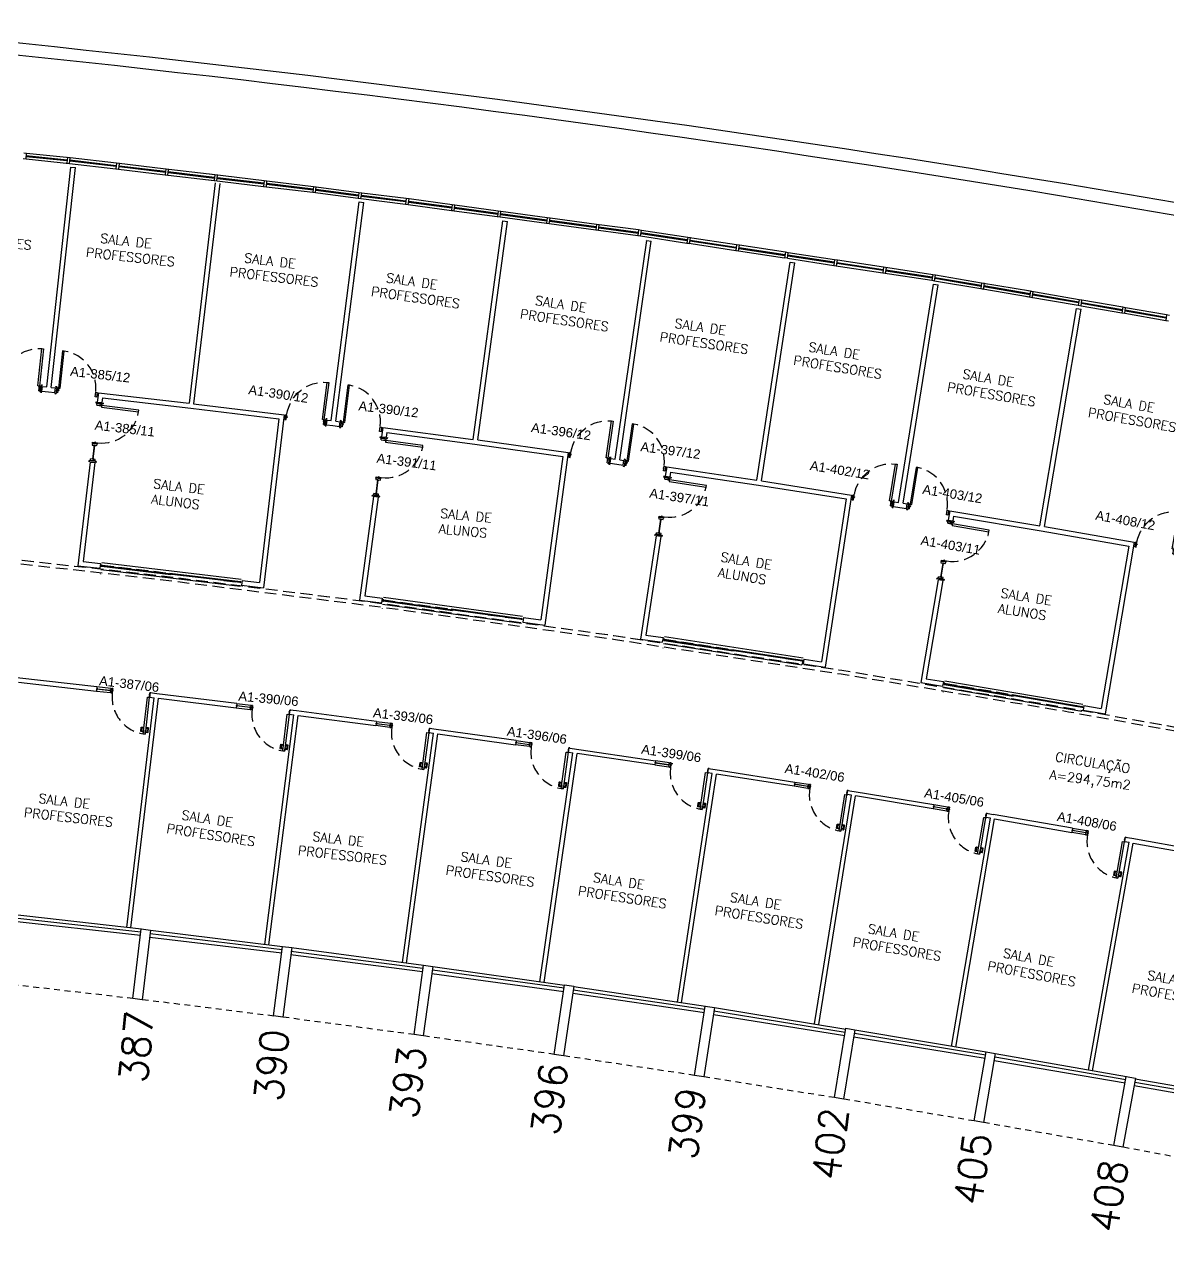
# Model space of a CAD drawing. Header units: millimetres. Extents: x 2958 to 3256, y 1036 to 1150.
# Drawn here: x 3152.33 to 3176.78, y 1059.08 to 1085.26 of the extents above; entities that cross this region are included whole.
import ezdxf

# ---------------------------------------------------------------- set-up
doc = ezdxf.new("R2010")
doc.units = ezdxf.units.MM
doc.linetypes.add('HIDDEN', pattern=[0.375, 0.25, -0.125])
doc.linetypes.add('HIDDEN2', pattern=[0.1875, 0.125, -0.0625])
for name, color, linetype in [('AR-ALV', 2, 'Continuous'), ('AR-ALV-BXA', 2, 'Continuous'), ('AR-ALV-VT1', 2, 'Continuous'), ('AR-DIV', 2, 'Continuous'), ('AR-DIV-VT1', 1, 'Continuous'), ('AR-ESQ', 2, 'Continuous'), ('AR-MOB', 71, 'Continuous'), ('AR-POR', 1, 'Continuous'), ('AR-PRJ', 1, 'HIDDEN'), ('AR-PRJ-EDF', 1, 'HIDDEN'), ('AREA', 2, 'Continuous'), ('BL-ESQ-02', 62, 'Continuous'), ('BL-ESQ-PRJ', 1, 'HIDDEN'), ('BL-POR-01', 2, 'Continuous'), ('BL-POR-02', 1, 'Continuous'), ('BL-POR-PRJ', 1, 'HIDDEN'), ('DT-ESQ-01', 71, 'Continuous'), ('DT-ESQ-VT1', 1, 'Continuous'), ('ESQ', 1, 'Continuous'), ('ESTR', 3, 'Continuous'), ('NOPILAR1', 2, 'Continuous'), ('PROJ', 1, 'HIDDEN2'), ('TEXTO', 2, 'Continuous'), ('USO1', 2, 'Continuous')]:
    doc.layers.add(name, color=color, linetype=linetype)
doc.styles.add('1', font='romans.shx')
doc.styles.add('NOPILAR', font='simplex.shx', dxfattribs={"height": 0.6})
doc.styles.get("Standard").update_dxf_attribs({"font": 'arial.ttf'})
doc.styles.add('UNB-100-1', font='simplex.shx', dxfattribs={"height": 0.2})
doc.dimstyles.new('1-600', dxfattribs={"dimtxt": 1.1, "dimasz": 2.5, "dimexe": 2, "dimexo": 4, "dimgap": 0.2, "dimtad": 1, "dimdec": 0, "dimzin": 4, "dimdsep": 46, "dimlunit": 6, "dimtxsty": '1', "dimblk1": 'NONE', "dimblk2": 'NONE', "dimsah": 1, "dimcen": 0, "dimclrd": 2, "dimclre": 2, "dimclrt": 2, "dimadec": 0, "dimazin": 0, "dimtfac": 1, "dimtdec": 0, "dimtmove": 2, "dimatfit": 3, "dimldrblk": 'NONE', "dimfxl": 1, "dimtolj": 1, "dimtzin": 0, "dimarcsym": 0})

# ---------------------------------------------------------------- blocks, each defined once
blk = doc.blocks.new('pm01-p')
at = {"layer": 'BL-ESQ-02', "color": 2}
for p, q in [((0.01, 0.025), (0.01, 0.125)), ((0.04, 0.125), (0.01, 0.125)), ((0.04, 0.025), (0.01, 0.025)), ((0.04, 0.025), (0.04, 0.125))]:
    blk.add_line(p, q, dxfattribs=at)
for points in [[(0.041, 0.926), (0.041, 0.126), (0.076, 0.126), (0.076, 0.926)], [(0.04, 0.075), (0.04, 0.09), (0.05, 0.09), (0.05, 0.075)], [(0.842, 0.075), (0.842, 0.09), (0.832, 0.09), (0.832, 0.075)], [(0.872, 0.025), (0.842, 0.025), (0.842, 0.125), (0.872, 0.125)]]:
    blk.add_lwpolyline(points, close=True, dxfattribs=at)
at = {"layer": 'BL-ESQ-02', "color": 1}
for points in [[(0, 0.023), (0, 0), (-0.023, 0), (-0.023, 0), (0, 0), (0, 0.023)], [(0, 0.128), (0, 0.15), (-0.023, 0.15), (-0.023, 0.151), (0, 0.151), (0, 0.128)]]:
    blk.add_lwpolyline(points, close=True, dxfattribs=at)
at = {"layer": 'BL-ESQ-02', "color": 2}
blk.add_lwpolyline([(0.01, 0.115), (0, 0.115), (0, 0.035), (0.01, 0.035)], dxfattribs=at)
at = {"layer": 'BL-ESQ-PRJ', "color": 1}
blk.add_arc((0.041, 0.126), 0.801, 1.0013, 87.4949, dxfattribs=at)
at = {"layer": 'DT-ESQ-VT1'}
for points in [[(0.04, 0.125), (0.04, 0.1), (0.041, 0.1), (0.041, 0.125)], [(0.041, 0.126), (0.066, 0.126), (0.066, 0.125), (0.041, 0.125)]]:
    blk.add_lwpolyline(points, close=True, dxfattribs=at)
blk = doc.blocks.new('ev01-p')
at = {"layer": 'AR-ALV-BXA', "color": 2}
for p, q in [((0, 0.075), (3, 0.075)), ((0, -0.075), (3, -0.075))]:
    blk.add_line(p, q, dxfattribs=at)
at = {"layer": 'BL-ESQ-02'}
for p, q in [((0, 0.021), (0.015, 0.021)), ((3, -0.006), (3, 0.007))]:
    blk.add_line(p, q, dxfattribs=at)
at = {"layer": 'BL-ESQ-02', "color": 2}
for p, q in [((0, 0.007), (0, 0.021)), ((0, 0.007), (0.015, 0.007)), ((0, -0.006), (0, 0.007)), ((0, 0.007), (0.015, 0.007)), ((0, -0.006), (0, 0.007)), ((0.015, 0.007), (0, 0.007)), ((0.014, 0.02), (0.001, 0.02)), ((0.001, 0.02), (0.001, 0.008)), ((0.001, 0.008), (0.014, 0.008)), ((0.014, 0.006), (0.001, 0.006)), ((0.001, 0.006), (0.001, -0.005)), ((0.014, 0.019), (0.014, 0.02)), ((0.015, 0.019), (0.014, 0.019)), ((0.014, 0.008), (0.014, 0.009)), ((0.014, 0.009), (0.015, 0.009)), ((0.014, 0.005), (0.014, 0.006)), ((0.015, 0.005), (0.014, 0.005)), ((0.015, 0.021), (0.015, 0.019)), ((0.015, 0.009), (0.015, 0.007)), ((0.015, 0.007), (0.015, 0.005)), ((3, 0.021), (2.985, 0.021)), ((2.985, 0.021), (2.985, 0.019)), ((2.985, 0.019), (2.986, 0.019)), ((2.986, 0.009), (2.985, 0.009)), ((2.985, 0.009), (2.985, 0.007)), ((3, 0.007), (2.985, 0.007)), ((2.985, 0.007), (3, 0.007)), ((2.986, 0.019), (2.986, 0.02)), ((2.986, 0.02), (2.999, 0.02)), ((2.986, 0.008), (2.986, 0.009)), ((2.999, 0.008), (2.986, 0.008)), ((2.999, 0.02), (2.999, 0.008)), ((3, 0.007), (3, 0.021)), ((0.015, -0.006), (0, -0.006)), ((0.001, -0.005), (0.014, -0.005)), ((0.014, -0.005), (0.014, -0.004)), ((0.014, -0.004), (0.015, -0.004)), ((0.015, -0.004), (0.015, -0.006))]:
    blk.add_line(p, q, dxfattribs=at)
at = {"layer": 'BL-ESQ-02', "color": 1}
for points in [[(1.5, 0.004), (0.005, 0.004), (0.005, -0.004), (1.5, -0.004)], [(1.47, 0.01), (2.995, 0.01), (2.995, 0.018), (1.47, 0.018)]]:
    blk.add_lwpolyline(points, dxfattribs=at)
at = {"layer": 'BL-ESQ-02', "color": 2}
blk.add_lwpolyline([(0.005, -0.164), (0.005, -0.172)], dxfattribs=at)
at = {"layer": 'BL-ESQ-PRJ', "color": 1}
for p, q in [((0, 0.021), (2.985, 0.021)), ((0.015, 0.019), (2.985, 0.019)), ((0.015, 0.009), (2.985, 0.009)), ((0.015, 0.007), (2.985, 0.007))]:
    blk.add_line(p, q, dxfattribs=at)
at = {"layer": 'DT-ESQ-01', "color": 1}
for p, q in [((1.47, 0.018), (1.47, 0.01)), ((1.5, 0.004), (1.5, -0.004))]:
    blk.add_line(p, q, dxfattribs=at)
blk = doc.blocks.new('em01-p')
at = {"layer": 'BL-ESQ-02', "color": 2}
for p, q in [((0.33, 0.003), (0.03, 0.003)), ((0.33, 0.05), (0.33, -0.05)), ((0.36, 0.05), (0.33, 0.05)), ((0.36, 0.05), (0.36, -0.05)), ((0.33, -0.003), (0.03, -0.003)), ((0.36, -0.05), (0.33, -0.05))]:
    blk.add_line(p, q, dxfattribs=at)
for points in [[(0.03, 0.05), (0, 0.05), (0, -0.05), (0.03, -0.05)], [(0.03, 0.003), (0.03, 0.018), (0.04, 0.018), (0.04, 0.003)], [(0.33, 0.003), (0.33, 0.018), (0.32, 0.018), (0.32, 0.003)], [(0.03, -0.003), (0.03, -0.018), (0.04, -0.018), (0.04, -0.003)], [(0.33, -0.003), (0.33, -0.018), (0.32, -0.018), (0.32, -0.003)]]:
    blk.add_lwpolyline(points, close=True, dxfattribs=at)
blk.add_lwpolyline([(0.36, -0.04), (0.37, -0.04), (0.37, 0.04), (0.36, 0.04)], dxfattribs=at)
at = {"layer": 'BL-ESQ-02', "color": 1}
for points in [[(0.37, 0.052), (0.37, 0.075), (0.392, 0.075), (0.392, 0.075), (0.369, 0.075), (0.369, 0.052)], [(0.37, -0.053), (0.37, -0.075), (0.392, -0.075), (0.392, -0.076), (0.369, -0.076), (0.369, -0.053)]]:
    blk.add_lwpolyline(points, close=True, dxfattribs=at)
blk = doc.blocks.new('conj pm01-p')
at = {"rotation": 180}
for name, p in [('em01-p', (-0.872, 0)), ('pm01-p', (0, 0.075))]:
    blk.add_blockref(name, p, dxfattribs=at)
blk = doc.blocks.new('pm80-dry-p')
at = {"layer": 'BL-POR-01'}
blk.add_lwpolyline([(0.044, 0.84), (0.044, 0.05), (0.004, 0.05), (0.004, 0.84)], close=True, dxfattribs=at)
at = {"layer": 'BL-POR-02'}
for p, q in [((0, 0.047), (-0.018, 0.047)), ((-0.018, 0.047), (-0.018, 0.046)), ((-0.018, 0.046), (0, 0.046)), ((0.001, 0.045), (0.001, 0)), ((0.002, 0), (0.002, 0.045)), ((0.803, 0), (0.803, 0.045)), ((0.804, 0.045), (0.804, 0)), ((0.805, 0.047), (0.823, 0.047)), ((0.823, 0.046), (0.805, 0.046)), ((0.823, 0.047), (0.823, 0.046)), ((-0.018, -0.046), (-0.018, -0.047)), ((0, -0.046), (-0.018, -0.046)), ((-0.018, -0.047), (0, -0.047)), ((0.001, -0.005), (0.001, -0.045)), ((0.002, -0.045), (0.002, -0.005)), ((0.003, -0.001), (0.016, -0.001)), ((0.003, -0.002), (0.016, -0.002)), ((0.003, -0.004), (0.016, -0.004)), ((0.802, -0.001), (0.789, -0.001)), ((0.802, -0.002), (0.789, -0.002)), ((0.802, -0.004), (0.789, -0.004)), ((0.803, -0.045), (0.803, -0.005)), ((0.804, -0.005), (0.804, -0.045)), ((0.805, -0.046), (0.823, -0.046)), ((0.823, -0.047), (0.805, -0.047)), ((0.823, -0.046), (0.823, -0.047))]:
    blk.add_line(p, q, dxfattribs=at)
for points in [[(-0.003, 0.799), (-0.047, 0.799, 0.414214), (-0.056, 0.79), (-0.056, 0.71, 0.414214), (-0.047, 0.701), (-0.018, 0.701), (-0.018, 0.719), (-0.038, 0.719), (-0.038, 0.781), (-0.003, 0.781)], [(0.051, 0.799), (0.095, 0.799, -0.414214), (0.104, 0.79), (0.104, 0.71, -0.414214), (0.095, 0.701), (0.066, 0.701), (0.066, 0.719), (0.086, 0.719), (0.086, 0.781), (0.051, 0.781)]]:
    blk.add_lwpolyline(points, format="xyb", dxfattribs=at)
for points in [[(0.004, 0.816), (0.004, 0.764), (-0.003, 0.764), (-0.003, 0.816)], [(0.044, 0.816), (0.044, 0.764), (0.051, 0.764), (0.051, 0.816)]]:
    blk.add_lwpolyline(points, close=True, dxfattribs=at)
for centre, radius, start, end in [((0, 0.045), 0.00225, 0, 90), ((0, 0.045), 0.00075, 0, 90), ((0.805, 0.045), 0.00225, 90, 180), ((0.805, 0.045), 0.00075, 90, 180), ((0, -0.045), 0.00225, 270, 0), ((0, -0.045), 0.00075, 270, 0), ((0.003, 0), 0.00225, 180, 270), ((0.003, -0.005), 0.00225, 90, 180), ((0.003, 0), 0.00075, 180, 270), ((0.003, -0.005), 0.00075, 90, 180), ((0.016, -0.002), 0.0015, 270, 90), ((0.789, -0.002), 0.0015, 90, 270), ((0.802, 0), 0.00075, 270, 0), ((0.802, 0), 0.00225, 270, 0), ((0.802, -0.005), 0.00225, 0, 90), ((0.802, -0.005), 0.00075, 0, 90), ((0.805, -0.045), 0.00225, 180, 270), ((0.805, -0.045), 0.00075, 180, 270)]:
    blk.add_arc(centre, radius, start, end, dxfattribs=at)
at = {"layer": 'BL-POR-PRJ'}
blk.add_arc((0.012, 0.05), 0.79, 359.9833, 90.5939, dxfattribs=at)
blk = doc.blocks.new('porta-visor')
at = {"layer": 'AR-DIV'}
for p, q in [((0, -0.045), (0, 0.045)), ((0.843, 0.045), (0.805, 0.045)), ((0.805, -0.045), (0.805, 0.045)), ((0.843, -0.045), (0.805, -0.045))]:
    blk.add_line(p, q, dxfattribs=at)
for points in [[(0.843, 0.045), (0.843, -0.045)], [(1.143, 0.045), (1.143, -0.045)]]:
    blk.add_lwpolyline(points, dxfattribs=at)
at = {"layer": 'DT-ESQ-VT1'}
for points in [[(0.864, -0.004), (0.864, -0.005), (0.843, -0.005), (0.843, 0.003), (0.843, 0.005), (0.864, 0.005), (0.864, 0.004), (0.844, 0.004), (0.844, 0.003), (0.844, -0.003), (0.844, -0.004)], [(1.122, -0.004), (1.122, -0.005), (1.143, -0.005), (1.143, 0.003), (1.143, 0.005), (1.122, 0.005), (1.122, 0.004), (1.142, 0.004), (1.142, 0.003), (1.142, -0.003), (1.142, -0.004)]]:
    blk.add_lwpolyline(points, close=True, dxfattribs=at)
for points in [[(0.844, 0.003), (0.844, -0.003)], [(1.142, 0.003), (1.142, -0.003)]]:
    blk.add_lwpolyline(points, dxfattribs=at)
at = {"layer": 'DT-ESQ-VT1', "color": 2}
blk.add_lwpolyline([(0.846, -0.003), (1.14, -0.003), (1.14, 0.003), (0.846, 0.003)], close=True, dxfattribs=at)
at = {"xscale": -1, "rotation": 180.0000000026153}
blk.add_blockref('pm80-dry-p', (0, 0), dxfattribs=at)
blk = doc.blocks.new('PILAR-SLC')
blk.add_lwpolyline([(0.197, -72.501), (0.197, -74.001), (-0.003, -74.001), (-0.003, -72.501)], close=True)
blk = doc.blocks.new('*D97')
at = {"layer": 'DEFPOINTS', "color": 0, "transparency": 16777216}
for p in [(3139.882, 1067.386), (3139.766, 1065.89), (3217.679, 1052.622), (3190.353, 1051.654), (3217.238, 1051.188)]:
    blk.add_point(p, dxfattribs=at)
at = {"layer": 'USO1', "color": 2, "lineweight": -2, "transparency": 16777216}
for p, q in [((3139.459, 1061.902), (3139.114, 1057.415)), ((3216.063, 1047.364), (3214.741, 1043.063))]:
    blk.add_line(p, q, dxfattribs=at)
blk.add_arc((3112.356, 709.986), 350.458, 72.913, 85.59592, dxfattribs=at)
at = {"layer": 'USO1', "color": 2, "transparency": 16777216, "insert": (3177.837, 1055.035), "char_height": 1.1, "attachment_point": 5, "rotation": 349.2545, "style": '1'}
blk.add_mtext('\\A1;Matemática', dxfattribs=at)
blk = doc.blocks.new('_NONE')
at = {"color": 0, "linetype": 'ByBlock'}
blk.add_circle((0, 0), 0.25, dxfattribs=at)

msp = doc.modelspace()

# ---------------------------------------------------------------- linework, layer by layer
at = {"layer": 'AR-ALV'}
for p, q in [((3152.806, 1077.511), (3153.325, 1082.211)), ((3152.905, 1077.5), (3153.425, 1082.2)), ((3153.325, 1082.211), (3153.425, 1082.2)), ((3156.41, 1081.871), (3155.85, 1077.162)), ((3156.51, 1081.859), (3155.949, 1077.15)), ((3158.891, 1076.788), (3159.487, 1081.465)), ((3158.991, 1076.775), (3159.587, 1081.452)), ((3159.472, 1081.542), (3159.472, 1081.543)), ((3159.487, 1081.465), (3159.587, 1081.452)), ((3161.93, 1076.388), (3162.564, 1081.06)), ((3162.029, 1076.375), (3162.663, 1081.047)), ((3162.564, 1081.06), (3162.663, 1081.047)), ((3164.965, 1075.964), (3165.64, 1080.642)), ((3165.064, 1075.95), (3165.738, 1080.627)), ((3165.614, 1080.646), (3165.615, 1080.646)), ((3165.64, 1080.642), (3165.738, 1080.627)), ((3165.643, 1080.667), (3165.643, 1080.667)), ((3167.996, 1075.514), (3168.708, 1080.175)), ((3168.095, 1075.499), (3168.807, 1080.16)), ((3168.708, 1080.175), (3168.807, 1080.16)), ((3171.023, 1075.039), (3171.776, 1079.707)), ((3171.122, 1075.023), (3171.874, 1079.691)), ((3171.776, 1079.707), (3171.874, 1079.691)), ((3171.911, 1079.761), (3171.911, 1079.761)), ((3174.047, 1074.54), (3174.835, 1079.186)), ((3174.145, 1074.523), (3174.934, 1079.169)), ((3174.835, 1079.186), (3174.934, 1079.169)), ((3152.705, 1077.422), (3152.716, 1077.521)), ((3152.716, 1077.521), (3152.806, 1077.511)), ((3152.905, 1077.5), (3152.994, 1077.49)), ((3152.983, 1077.391), (3152.994, 1077.49)), ((3152.705, 1077.422), (3152.844, 1077.407)), ((3152.844, 1077.407), (3152.983, 1077.391)), ((3153.913, 1077.385), (3153.889, 1077.186)), ((3153.913, 1077.385), (3155.85, 1077.162)), ((3154, 1077.274), (3153.988, 1077.175)), ((3154, 1077.274), (3155.888, 1077.057)), ((3153.889, 1077.186), (3153.988, 1077.175)), ((3155.888, 1077.057), (3157.774, 1076.825)), ((3155.949, 1077.15), (3157.885, 1076.912)), ((3157.774, 1076.825), (3157.357, 1073.325)), ((3157.885, 1076.912), (3157.444, 1073.213)), ((3158.789, 1076.7), (3158.802, 1076.799)), ((3158.789, 1076.7), (3158.929, 1076.683)), ((3158.802, 1076.799), (3158.891, 1076.788)), ((3158.991, 1076.775), (3159.08, 1076.764)), ((3159.067, 1076.664), (3159.08, 1076.764)), ((3158.928, 1076.683), (3159.067, 1076.664)), ((3159.945, 1076.448), (3159.945, 1076.448)), ((3159.996, 1076.643), (3159.969, 1076.445)), ((3159.969, 1076.445), (3160.069, 1076.432)), ((3159.996, 1076.643), (3161.93, 1076.388)), ((3160.082, 1076.531), (3160.069, 1076.432)), ((3160.082, 1076.531), (3161.966, 1076.283)), ((3161.966, 1076.283), (3163.847, 1076.019)), ((3162.029, 1076.375), (3163.96, 1076.105)), ((3163.847, 1076.019), (3163.373, 1072.526)), ((3163.96, 1076.105), (3163.459, 1072.413)), ((3164.861, 1075.877), (3164.875, 1075.976)), ((3164.875, 1075.976), (3164.965, 1075.964)), ((3165.064, 1075.95), (3165.153, 1075.936)), ((3165.138, 1075.837), (3165.153, 1075.936)), ((3153.736, 1075.903), (3153.472, 1073.686)), ((3153.836, 1075.892), (3153.584, 1073.774)), ((3153.736, 1075.903), (3153.836, 1075.892)), ((3164.861, 1075.877), (3165, 1075.858)), ((3165, 1075.858), (3165.138, 1075.837)), ((3166.067, 1075.801), (3166.037, 1075.603)), ((3166.067, 1075.801), (3167.996, 1075.514)), ((3166.151, 1075.687), (3166.136, 1075.588)), ((3166.151, 1075.687), (3168.03, 1075.408)), ((3166.012, 1075.607), (3166.012, 1075.607)), ((3166.033, 1075.578), (3166.033, 1075.578)), ((3166.037, 1075.603), (3166.136, 1075.588)), ((3168.03, 1075.408), (3169.907, 1075.113)), ((3168.095, 1075.499), (3170.021, 1075.197)), ((3159.796, 1075.165), (3159.495, 1072.952)), ((3159.895, 1075.151), (3159.608, 1073.038)), ((3159.895, 1075.151), (3159.796, 1075.165)), ((3170.021, 1075.197), (3169.459, 1071.514)), ((3169.907, 1075.113), (3169.375, 1071.629)), ((3170.918, 1074.955), (3170.934, 1075.053)), ((3170.918, 1074.955), (3171.057, 1074.933)), ((3170.934, 1075.053), (3171.023, 1075.039)), ((3171.057, 1074.933), (3171.195, 1074.91)), ((3171.122, 1075.023), (3171.211, 1075.009)), ((3171.195, 1074.91), (3171.211, 1075.009)), ((3172.065, 1074.665), (3172.065, 1074.665)), ((3172.123, 1074.858), (3172.089, 1074.661)), ((3172.089, 1074.661), (3172.188, 1074.644)), ((3172.123, 1074.858), (3174.047, 1074.54)), ((3172.205, 1074.743), (3172.188, 1074.644)), ((3172.205, 1074.743), (3174.079, 1074.433)), ((3174.079, 1074.433), (3175.951, 1074.107)), ((3174.145, 1074.523), (3176.066, 1074.189)), ((3165.842, 1074.326), (3165.505, 1072.118)), ((3165.941, 1074.311), (3165.619, 1072.202)), ((3165.941, 1074.311), (3165.842, 1074.326)), ((3175.951, 1074.107), (3175.361, 1070.632)), ((3176.066, 1074.189), (3175.443, 1070.516)), ((3153.472, 1073.686), (3153.944, 1073.632)), ((3153.584, 1073.774), (3153.956, 1073.731)), ((3153.956, 1073.731), (3153.944, 1073.632)), ((3156.985, 1073.37), (3156.973, 1073.271)), ((3156.985, 1073.37), (3157.357, 1073.325)), ((3156.988, 1073.395), (3156.988, 1073.395)), ((3171.873, 1073.387), (3171.5, 1071.185)), ((3171.972, 1073.37), (3171.615, 1071.268)), ((3171.972, 1073.37), (3171.873, 1073.387)), ((3156.973, 1073.271), (3157.444, 1073.213)), ((3159.608, 1073.038), (3159.979, 1072.989)), ((3159.495, 1072.952), (3159.966, 1072.89)), ((3159.979, 1072.989), (3159.966, 1072.89)), ((3163.002, 1072.578), (3162.988, 1072.479)), ((3163.002, 1072.578), (3163.373, 1072.526)), ((3162.988, 1072.479), (3163.459, 1072.413)), ((3165.505, 1072.118), (3165.974, 1072.048)), ((3165.619, 1072.202), (3165.99, 1072.147)), ((3165.99, 1072.147), (3165.974, 1072.048)), ((3168.976, 1071.666), (3168.961, 1071.567)), ((3168.99, 1071.588), (3169.005, 1071.687)), ((3168.99, 1071.588), (3169.459, 1071.514)), ((3169.005, 1071.687), (3169.375, 1071.629)), ((3171.615, 1071.268), (3171.985, 1071.206)), ((3171.985, 1071.206), (3171.968, 1071.108)), ((3171.5, 1071.185), (3171.968, 1071.108)), ((3174.992, 1070.696), (3174.975, 1070.598)), ((3174.992, 1070.696), (3175.361, 1070.632)), ((3174.975, 1070.598), (3175.443, 1070.516))]:
    msp.add_line(p, q, dxfattribs=at)
at = {"layer": 'AR-ALV-VT1'}
for points in [[(3222.975, 1070.43, 0.05916), (3137.339, 1086.096), (3128.416, 1086.579), (3122.021, 1086.792)], [(3222.77, 1070.21, 0.058865), (3137.299, 1085.848), (3128.407, 1086.329)]]:
    msp.add_lwpolyline(points, format="xyb", dxfattribs=at)
at = {"layer": 'AR-DIV'}
for p, q in [((3152.202, 1071.197), (3153.871, 1071.005)), ((3154.52, 1065.948), (3155.105, 1070.863)), ((3154.609, 1065.938), (3155.194, 1070.853)), ((3155.006, 1070.875), (3155.105, 1070.863)), ((3155.15, 1070.858), (3155.15, 1070.858)), ((3157.469, 1065.585), (3158.094, 1070.496)), ((3157.558, 1065.574), (3158.184, 1070.484)), ((3160.981, 1070.116), (3160.994, 1070.205)), ((3160.414, 1065.198), (3161.081, 1070.103)), ((3160.503, 1065.186), (3161.17, 1070.091)), ((3163.357, 1064.786), (3164.063, 1069.685)), ((3163.446, 1064.774), (3164.153, 1069.673)), ((3163.964, 1069.699), (3163.977, 1069.789)), ((3163.995, 1069.787), (3165.827, 1069.515)), ((3165.814, 1069.426), (3164.153, 1069.673)), ((3166.124, 1069.471), (3166.161, 1069.465)), ((3166.296, 1064.35), (3167.043, 1069.243)), ((3166.384, 1064.337), (3167.132, 1069.23)), ((3166.944, 1069.258), (3166.958, 1069.347)), ((3167.043, 1069.243), (3166.944, 1069.258)), ((3166.957, 1069.347), (3167.101, 1069.326)), ((3167.101, 1069.326), (3168.805, 1069.058)), ((3168.791, 1068.969), (3167.132, 1069.23)), ((3169.101, 1069.012), (3169.138, 1069.006)), ((3169.92, 1068.792), (3169.934, 1068.882)), ((3169.934, 1068.881), (3170.077, 1068.859)), ((3170.077, 1068.859), (3171.779, 1068.577)), ((3169.231, 1063.89), (3170.018, 1068.777)), ((3169.32, 1063.876), (3170.107, 1068.762)), ((3170.018, 1068.777), (3169.92, 1068.792)), ((3171.764, 1068.488), (3170.107, 1068.762)), ((3172.097, 1068.433), (3172.06, 1068.439)), ((3172.075, 1068.528), (3172.112, 1068.522)), ((3172.891, 1068.302), (3172.906, 1068.391)), ((3172.906, 1068.391), (3173.049, 1068.367)), ((3174.749, 1068.071), (3173.049, 1068.367)), ((3172.162, 1063.406), (3172.99, 1068.285)), ((3172.251, 1063.391), (3173.079, 1068.27)), ((3172.99, 1068.285), (3172.891, 1068.302)), ((3173.079, 1068.27), (3174.734, 1067.983)), ((3175.029, 1067.931), (3175.066, 1067.925)), ((3175.081, 1068.013), (3175.045, 1068.02)), ((3175.859, 1067.787), (3175.875, 1067.875)), ((3176.018, 1067.851), (3175.875, 1067.875)), ((3177.715, 1067.541), (3176.018, 1067.851)), ((3175.089, 1062.897), (3175.957, 1067.77)), ((3175.178, 1062.881), (3176.046, 1067.754)), ((3175.859, 1067.787), (3175.957, 1067.77)), ((3176.046, 1067.754), (3177.698, 1067.452))]:
    msp.add_line(p, q, dxfattribs=at)
for points in [[(3153.881, 1071.095), (3152.167, 1071.291)], [(3154.216, 1071.056), (3154.179, 1071.06)], [(3156.872, 1070.737), (3155.16, 1070.948), (3155.016, 1070.964)], [(3155.194, 1070.853), (3156.861, 1070.647)], [(3157.995, 1070.508), (3158.094, 1070.496)], [(3159.861, 1070.354), (3158.15, 1070.579), (3158.006, 1070.597)], [(3158.184, 1070.484), (3159.849, 1070.265)], [(3160.195, 1070.31), (3160.158, 1070.315)], [(3162.846, 1069.947), (3161.137, 1070.186), (3160.993, 1070.205)], [(3160.981, 1070.116), (3161.081, 1070.103)], [(3161.17, 1070.091), (3162.833, 1069.858)], [(3163.18, 1069.9), (3163.143, 1069.905)], [(3163.964, 1069.699), (3164.063, 1069.685)]]:
    msp.add_lwpolyline(points, dxfattribs=at)
at = {"layer": 'AR-DIV-VT1'}
for p, q in [((3153.871, 1071.005), (3154.169, 1070.971)), ((3154.179, 1071.06), (3153.881, 1071.095)), ((3156.872, 1070.737), (3157.17, 1070.7)), ((3156.861, 1070.647), (3157.159, 1070.611)), ((3160.146, 1070.226), (3159.849, 1070.265)), ((3159.861, 1070.354), (3160.158, 1070.315)), ((3162.846, 1069.947), (3163.143, 1069.905)), ((3163.13, 1069.816), (3162.833, 1069.858)), ((3165.814, 1069.426), (3166.111, 1069.382)), ((3166.124, 1069.471), (3165.827, 1069.515)), ((3169.087, 1068.923), (3168.791, 1068.969)), ((3168.805, 1069.058), (3169.101, 1069.012)), ((3172.06, 1068.439), (3171.764, 1068.488)), ((3171.779, 1068.577), (3172.075, 1068.528)), ((3174.749, 1068.071), (3175.045, 1068.02)), ((3175.029, 1067.931), (3174.734, 1067.983))]:
    msp.add_line(p, q, dxfattribs=at)
at = {"layer": 'AR-ESQ', "color": 2}
for p, q in [((3152.376, 1082.504), (3152.316, 1082.51)), ((3152.364, 1082.384), (3152.376, 1082.504)), ((3152.304, 1082.391), (3152.364, 1082.384)), ((3152.369, 1082.438), (3153.24, 1082.349)), ((3153.242, 1082.361), (3152.37, 1082.45)), ((3153.248, 1082.417), (3153.234, 1082.299)), ((3153.234, 1082.298), (3153.294, 1082.291)), ((3153.308, 1082.41), (3153.248, 1082.417)), ((3153.294, 1082.291), (3153.308, 1082.41)), ((3153.3, 1082.345), (3154.294, 1082.227)), ((3154.295, 1082.239), (3153.302, 1082.357)), ((3154.302, 1082.292), (3154.288, 1082.174)), ((3154.361, 1082.285), (3154.302, 1082.292)), ((3154.347, 1082.166), (3154.361, 1082.285)), ((3154.354, 1082.22), (3155.346, 1082.102)), ((3155.347, 1082.114), (3154.355, 1082.232)), ((3154.288, 1082.173), (3154.347, 1082.166)), ((3155.353, 1082.167), (3155.339, 1082.049)), ((3155.339, 1082.048), (3155.399, 1082.041)), ((3155.413, 1082.16), (3155.353, 1082.167)), ((3155.399, 1082.041), (3155.413, 1082.16)), ((3155.405, 1082.095), (3156.395, 1081.977)), ((3156.396, 1081.989), (3155.407, 1082.107)), ((3156.403, 1082.043), (3156.389, 1081.924)), ((3156.462, 1082.036), (3156.403, 1082.043)), ((3156.448, 1081.916), (3156.462, 1082.036)), ((3156.455, 1081.97), (3157.451, 1081.852)), ((3157.452, 1081.864), (3156.456, 1081.982)), ((3157.458, 1081.917), (3157.444, 1081.799)), ((3157.518, 1081.91), (3157.458, 1081.917)), ((3157.504, 1081.791), (3157.518, 1081.91)), ((3157.51, 1081.845), (3158.504, 1081.727)), ((3158.505, 1081.739), (3157.512, 1081.857)), ((3158.512, 1081.792), (3158.498, 1081.674)), ((3158.557, 1081.666), (3158.571, 1081.785)), ((3158.564, 1081.72), (3159.476, 1081.596)), ((3159.477, 1081.608), (3158.565, 1081.732)), ((3159.485, 1081.662), (3159.469, 1081.543)), ((3159.469, 1081.543), (3159.528, 1081.536)), ((3159.544, 1081.655), (3159.485, 1081.662)), ((3159.528, 1081.536), (3159.544, 1081.655)), ((3159.535, 1081.588), (3160.488, 1081.473)), ((3160.49, 1081.484), (3159.537, 1081.6)), ((3160.497, 1081.538), (3160.481, 1081.42)), ((3160.481, 1081.419), (3160.541, 1081.411)), ((3160.557, 1081.53), (3160.497, 1081.538)), ((3160.541, 1081.411), (3160.557, 1081.53)), ((3160.548, 1081.464), (3161.47, 1081.339)), ((3161.472, 1081.351), (3160.549, 1081.476)), ((3161.479, 1081.405), (3161.463, 1081.287)), ((3161.479, 1081.404), (3161.463, 1081.286)), ((3161.463, 1081.286), (3161.522, 1081.278)), ((3161.463, 1081.285), (3161.522, 1081.277)), ((3161.538, 1081.397), (3161.479, 1081.405)), ((3161.538, 1081.396), (3161.479, 1081.404)), ((3161.522, 1081.278), (3161.538, 1081.397)), ((3161.522, 1081.277), (3161.538, 1081.396)), ((3161.53, 1081.332), (3162.452, 1081.206)), ((3162.453, 1081.218), (3161.531, 1081.344)), ((3162.444, 1081.152), (3162.504, 1081.144)), ((3162.461, 1081.271), (3162.445, 1081.153)), ((3162.52, 1081.263), (3162.461, 1081.271)), ((3162.504, 1081.144), (3162.52, 1081.263)), ((3162.511, 1081.198), (3163.505, 1081.063)), ((3163.507, 1081.075), (3162.513, 1081.21)), ((3163.514, 1081.129), (3163.498, 1081.011)), ((3163.498, 1081.01), (3163.557, 1081.002)), ((3163.573, 1081.121), (3163.514, 1081.129)), ((3163.557, 1081.002), (3163.573, 1081.121)), ((3163.564, 1081.055), (3164.556, 1080.921)), ((3164.558, 1080.933), (3163.566, 1081.067)), ((3164.565, 1080.986), (3164.549, 1080.868)), ((3164.625, 1080.978), (3164.565, 1080.986)), ((3164.609, 1080.859), (3164.625, 1080.978)), ((3164.616, 1080.913), (3165.457, 1080.799)), ((3165.459, 1080.811), (3164.617, 1080.925)), ((3164.549, 1080.868), (3164.609, 1080.859)), ((3165.467, 1080.866), (3165.449, 1080.748)), ((3165.449, 1080.747), (3165.508, 1080.738)), ((3165.526, 1080.857), (3165.467, 1080.866)), ((3165.508, 1080.738), (3165.526, 1080.857)), ((3165.516, 1080.791), (3166.506, 1080.641)), ((3166.508, 1080.653), (3165.519, 1080.803)), ((3166.516, 1080.706), (3166.498, 1080.588)), ((3166.575, 1080.697), (3166.516, 1080.706)), ((3166.557, 1080.578), (3166.575, 1080.697)), ((3166.565, 1080.632), (3167.553, 1080.481)), ((3167.554, 1080.493), (3166.567, 1080.644)), ((3166.498, 1080.587), (3166.557, 1080.578)), ((3167.544, 1080.428), (3167.604, 1080.419)), ((3167.563, 1080.547), (3167.545, 1080.429)), ((3167.622, 1080.538), (3167.563, 1080.547)), ((3167.604, 1080.419), (3167.622, 1080.538)), ((3167.612, 1080.472), (3168.597, 1080.322)), ((3168.599, 1080.334), (3167.614, 1080.484)), ((3168.607, 1080.388), (3168.59, 1080.27)), ((3168.667, 1080.379), (3168.607, 1080.388)), ((3168.649, 1080.26), (3168.667, 1080.379)), ((3168.649, 1080.26), (3168.589, 1080.269)), ((3168.657, 1080.313), (3169.648, 1080.162)), ((3169.65, 1080.174), (3168.659, 1080.325)), ((3169.658, 1080.228), (3169.64, 1080.11)), ((3169.718, 1080.219), (3169.658, 1080.228)), ((3169.699, 1080.1), (3169.718, 1080.219)), ((3169.708, 1080.153), (3170.697, 1080.003)), ((3170.699, 1080.015), (3169.709, 1080.165)), ((3170.707, 1080.068), (3170.689, 1079.95)), ((3170.748, 1079.94), (3170.766, 1080.059)), ((3170.756, 1079.994), (3171.747, 1079.843)), ((3171.749, 1079.855), (3170.758, 1080.006)), ((3171.758, 1079.908), (3171.738, 1079.791)), ((3171.817, 1079.898), (3171.758, 1079.908)), ((3171.797, 1079.78), (3171.817, 1079.898)), ((3172.795, 1079.678), (3171.809, 1079.845)), ((3171.738, 1079.79), (3171.797, 1079.78)), ((3171.806, 1079.833), (3172.793, 1079.666)), ((3172.804, 1079.731), (3172.784, 1079.614)), ((3172.784, 1079.613), (3172.843, 1079.603)), ((3172.863, 1079.721), (3172.804, 1079.731)), ((3172.843, 1079.603), (3172.863, 1079.721)), ((3172.852, 1079.656), (3173.837, 1079.489)), ((3173.839, 1079.501), (3172.854, 1079.668)), ((3173.848, 1079.554), (3173.828, 1079.436)), ((3173.828, 1079.435), (3173.887, 1079.425)), ((3173.907, 1079.544), (3173.848, 1079.554)), ((3173.887, 1079.425), (3173.907, 1079.544)), ((3173.896, 1079.479), (3174.879, 1079.312)), ((3174.881, 1079.324), (3173.898, 1079.49)), ((3174.889, 1079.375), (3174.87, 1079.257)), ((3174.949, 1079.365), (3174.889, 1079.375)), ((3174.929, 1079.246), (3174.949, 1079.365)), ((3174.869, 1079.256), (3174.929, 1079.246)), ((3174.938, 1079.3), (3175.814, 1079.147)), ((3175.816, 1079.159), (3174.94, 1079.311)), ((3175.825, 1079.212), (3175.805, 1079.095)), ((3175.805, 1079.094), (3175.864, 1079.084)), ((3175.884, 1079.202), (3175.825, 1079.212)), ((3175.864, 1079.084), (3175.884, 1079.202)), ((3175.873, 1079.137), (3176.75, 1078.985)), ((3176.752, 1078.997), (3175.875, 1079.149)), ((3176.761, 1079.05), (3176.741, 1078.932)), ((3176.741, 1078.932), (3176.8, 1078.922)), ((3176.82, 1079.04), (3176.761, 1079.05))]:
    msp.add_line(p, q, dxfattribs=at)
at = {"layer": 'AR-ESQ', "color": 1}
for p, q in [((3153.37, 1082.402), (3152.376, 1082.504)), ((3152.364, 1082.384), (3153.357, 1082.283)), ((3153.294, 1082.291), (3154.288, 1082.173)), ((3154.302, 1082.292), (3153.309, 1082.41)), ((3155.353, 1082.167), (3154.302, 1082.292)), ((3154.287, 1082.173), (3155.339, 1082.048)), ((3155.28, 1082.055), (3156.389, 1081.924)), ((3156.403, 1082.043), (3155.295, 1082.174)), ((3156.273, 1081.937), (3157.444, 1081.798)), ((3157.458, 1081.917), (3156.288, 1082.056)), ((3157.444, 1081.798), (3158.498, 1081.673)), ((3158.512, 1081.792), (3157.518, 1081.91)), ((3158.498, 1081.673), (3159.469, 1081.543)), ((3159.485, 1081.662), (3158.512, 1081.792)), ((3159.528, 1081.536), (3160.481, 1081.419)), ((3160.497, 1081.538), (3159.544, 1081.655)), ((3160.541, 1081.411), (3161.463, 1081.285)), ((3161.479, 1081.404), (3160.557, 1081.53)), ((3161.522, 1081.278), (3162.444, 1081.152)), ((3162.461, 1081.271), (3161.538, 1081.397)), ((3163.514, 1081.129), (3162.52, 1081.263)), ((3162.504, 1081.144), (3163.498, 1081.01)), ((3163.557, 1081.002), (3164.549, 1080.868)), ((3164.565, 1080.986), (3163.573, 1081.121)), ((3165.467, 1080.867), (3164.625, 1080.978)), ((3164.609, 1080.859), (3165.449, 1080.747)), ((3165.508, 1080.738), (3166.498, 1080.587)), ((3166.516, 1080.706), (3165.527, 1080.857)), ((3167.563, 1080.547), (3166.515, 1080.706)), ((3166.497, 1080.588), (3167.544, 1080.428)), ((3167.604, 1080.419), (3168.589, 1080.269)), ((3168.607, 1080.388), (3167.622, 1080.538)), ((3169.658, 1080.228), (3168.667, 1080.379)), ((3168.649, 1080.26), (3169.64, 1080.109)), ((3169.64, 1080.109), (3170.689, 1079.949)), ((3170.707, 1080.068), (3169.718, 1080.219)), ((3170.689, 1079.949), (3171.738, 1079.79)), ((3171.758, 1079.908), (3170.707, 1080.068)), ((3172.804, 1079.731), (3171.818, 1079.898)), ((3171.797, 1079.78), (3172.784, 1079.613)), ((3172.783, 1079.613), (3173.828, 1079.435)), ((3173.848, 1079.554), (3172.804, 1079.731)), ((3173.769, 1079.445), (3174.869, 1079.256)), ((3174.89, 1079.375), (3173.789, 1079.564)), ((3175.825, 1079.212), (3174.949, 1079.365)), ((3174.929, 1079.246), (3175.805, 1079.094)), ((3175.864, 1079.084), (3176.741, 1078.932)), ((3176.761, 1079.05), (3175.884, 1079.202))]:
    msp.add_line(p, q, dxfattribs=at)
at = {"layer": 'AR-ESQ'}
for p, q in [((3154.293, 1082.227), (3154.294, 1082.227)), ((3154.295, 1082.239), (3154.295, 1082.239)), ((3166.505, 1080.641), (3166.506, 1080.641)), ((3166.508, 1080.653), (3166.507, 1080.653)), ((3170.459, 1080.039), (3170.697, 1080.003))]:
    msp.add_line(p, q, dxfattribs=at)
at = {"layer": 'AR-MOB'}
msp.add_line((3166.165, 1069.459), (3166.199, 1069.454), dxfattribs=at)
at = {"layer": 'AR-PRJ'}
for radius in [366.755, 366.676]:
    msp.add_arc((3112.107, 709.256), radius, 73.24459, 85.57029, dxfattribs=at)
at = {"layer": 'AR-PRJ-EDF', "linetype": 'HIDDEN'}
msp.add_arc((3112.111, 709.256), 366.755, 73.24459, 85.57151, dxfattribs=at)
at = {"layer": 'ESQ'}
for p, q in [((3152.002, 1066.244), (3154.831, 1065.917)), ((3151.985, 1066.095), (3154.814, 1065.781)), ((3151.994, 1066.169), (3154.823, 1065.855)), ((3155.01, 1065.745), (3157.835, 1065.406)), ((3155.019, 1065.819), (3157.845, 1065.481)), ((3155.028, 1065.894), (3157.853, 1065.543)), ((3158.03, 1065.445), (3160.854, 1065.082)), ((3158.04, 1065.519), (3160.863, 1065.145)), ((3158.021, 1065.37), (3160.844, 1065.008)), ((3161.045, 1064.968), (3163.864, 1064.582)), ((3161.055, 1065.043), (3163.875, 1064.656)), ((3161.065, 1065.117), (3163.885, 1064.718)), ((3164.079, 1064.69), (3166.895, 1064.267)), ((3164.057, 1064.541), (3166.873, 1064.131)), ((3164.068, 1064.616), (3166.885, 1064.205)), ((3167.077, 1064.163), (3169.888, 1063.713)), ((3167.089, 1064.237), (3169.899, 1063.775)), ((3167.066, 1064.089), (3169.876, 1063.639)), ((3170.07, 1063.611), (3172.879, 1063.153)), ((3170.082, 1063.685), (3172.892, 1063.227)), ((3170.094, 1063.759), (3172.903, 1063.289)), ((3173.071, 1063.107), (3175.875, 1062.625)), ((3173.083, 1063.181), (3175.889, 1062.699)), ((3173.096, 1063.255), (3175.9, 1062.761)), ((3176.066, 1062.566), (3178.87, 1062.084)), ((3176.078, 1062.64), (3178.884, 1062.158)), ((3176.091, 1062.714), (3178.896, 1062.219))]:
    msp.add_line(p, q, dxfattribs=at)
at = {"layer": 'PROJ'}
for p, q in [((3154.654, 1064.428), (3151.842, 1064.752)), ((3157.662, 1064.055), (3154.853, 1064.404)), ((3160.667, 1063.657), (3157.861, 1064.03)), ((3163.668, 1063.234), (3160.865, 1063.63)), ((3166.665, 1062.785), (3163.866, 1063.205)), ((3169.659, 1062.31), (3166.863, 1062.754)), ((3172.648, 1061.81), (3169.856, 1062.278)), ((3175.633, 1061.285), (3172.845, 1061.776)), ((3178.614, 1060.734), (3175.83, 1061.249))]:
    msp.add_line(p, q, dxfattribs=at)

# ---------------------------------------------------------------- block references
at = {"layer": 'AR-DIV', "xscale": -1}
for p, rotation in [((3155.011, 1070.92), 353.4497821999293), ((3158.001, 1070.552), 352.975781518659), ((3160.987, 1070.161), 352.5121519219609), ((3163.971, 1069.744), 352.0381508627131), ((3166.951, 1069.303), 351.5641498038078), ((3169.927, 1068.837), 351.0901495941367), ((3172.899, 1068.346), 350.6057758225419), ((3175.867, 1067.831), 350.1317748262331)]:
    msp.add_blockref('porta-visor', p, dxfattribs=dict(at, rotation=rotation))
at = {"layer": 'AR-ESQ', "xscale": -1, "rotation": 353.6867167247373}
msp.add_blockref('pm01-p', (3152.677, 1077.399), dxfattribs=at)
at = {"layer": 'AR-ESQ', "color": 4}
for p, rotation in [((3153.975, 1073.678), 353.2032927808046), ((3159.997, 1072.936), 352.2647278601111), ((3166.007, 1072.094), 351.3167158140346), ((3172.001, 1071.153), 350.368736443304)]:
    msp.add_blockref('ev01-p', p, dxfattribs=dict(at, rotation=rotation))
at = {"layer": 'AR-POR'}
for name, p, rotation in [('pm01-p', (3153.005, 1077.363), 353.6865253630058), ('pm01-p', (3159.089, 1076.636), 352.7386490142027), ('conj pm01-p', (3153.936, 1077.156), 83.21346879367503), ('pm01-p', (3165.159, 1075.809), 351.7906534108249), ('pm01-p', (3171.216, 1074.881), 350.8426576958327)]:
    msp.add_blockref(name, p, dxfattribs=dict(at, rotation=rotation))
at = {"layer": 'AR-POR', "xscale": -1}
for p, rotation in [((3158.762, 1076.678), 352.7386491126263), ((3164.833, 1075.856), 351.8301656479076), ((3170.89, 1074.934), 350.8428108991785), ((3176.931, 1073.911), 349.8946619873648)]:
    msp.add_blockref('pm01-p', p, dxfattribs=dict(at, rotation=rotation))
at = {"layer": 'AR-POR', "color": 4}
for p, rotation in [((3160.016, 1076.413), 82.26499765757875), ((3166.082, 1075.571), 81.31674680289598), ((3172.134, 1074.628), 80.36875109203929)]:
    msp.add_blockref('conj pm01-p', p, dxfattribs=dict(at, rotation=rotation))
at = {"layer": 'ESTR'}
for p, rotation in [((3163.453, 1137.904), 353.1707317073175), ((3167.086, 1137.454), 352.6829268292676), ((3170.715, 1136.973), 352.1951219512193), ((3174.34, 1136.462), 351.7073170731703), ((3177.961, 1135.919), 351.2195121951215), ((3181.576, 1135.346), 350.731707317073), ((3185.187, 1134.741), 350.2439024390244), ((3188.793, 1134.107), 349.7560829268282)]:
    msp.add_blockref('PILAR-SLC', p, dxfattribs=dict(at, rotation=rotation))

# ---------------------------------------------------------------- texts
at = {"layer": 'AREA', "char_height": 0.2, "width": 1.35889, "attachment_point": 1}
for s, insert, rotation in [('A1-385/12', (3153.322, 1077.947), 353.4497), ('A1-390/12', (3157.14, 1077.554), 351.5183), ('A1-390/12', (3159.49, 1077.208), 353.093), ('A1-385/11', (3153.85, 1076.796), 353.2135), ('A1-396/12', (3163.185, 1076.745), 351.9677), ('A1-397/12', (3165.523, 1076.335), 352.3918), ('A1-391/11', (3159.88, 1076.089), 352.5027), ('A1-402/12', (3169.152, 1075.932), 350.7659), ('A1-403/12', (3171.558, 1075.423), 350.7902), ('A1-397/11', (3165.717, 1075.343), 351.3167), ('A1-408/12', (3175.262, 1074.869), 349.7089), ('A1-403/11', (3171.521, 1074.332), 350.3688), ('A1-387/06', (3153.942, 1071.329), 353.4154), ('A1-390/06', (3156.918, 1071), 354.7123), ('A1-393/06', (3159.801, 1070.644), 353.2788), ('A1-396/06', (3162.668, 1070.25), 351.9089), ('A1-399/06', (3165.542, 1069.865), 351.5538), ('A1-402/06', (3168.613, 1069.455), 351.0798), ('A1-405/06', (3171.598, 1068.931), 350.6058), ('A1-408/06', (3174.438, 1068.427), 350.1318)]:
    msp.add_mtext(s, dxfattribs=dict(at, insert=insert, rotation=rotation))
at = {"layer": 'AREA', "insert": (3174.271, 1069.322), "char_height": 0.2, "width": 1.04416, "attachment_point": 1, "rotation": 352.5006, "style": 'UNB-100-1'}
msp.add_mtext('A=294,75m2', dxfattribs=at)
at = {"layer": 'NOPILAR1', "style": 'NOPILAR'}
for s, rotation, p in [('387', 84.4346, (3154.946, 1062.602)), ('387', 84.4346, (3154.946, 1062.602)), ('390', 84.4346, (3157.843, 1062.204)), ('390', 84.4346, (3157.843, 1062.204)), ('393', 82.6129, (3160.733, 1061.832)), ('396', 82.6129, (3163.76, 1061.475)), ('399', 82.6129, (3166.704, 1060.958)), ('402', 82.6129, (3169.762, 1060.52)), ('405', 81.2171, (3172.789, 1059.982)), ('408', 81.2171, (3175.703, 1059.398)), ('408', 81.2171, (3175.703, 1059.398))]:
    msp.add_text(s, height=0.6, rotation=rotation, dxfattribs=at).set_placement(p)
at = {"layer": 'TEXTO', "char_height": 0.2, "attachment_point": 1, "style": 'UNB-100-1'}
for s, insert, width, rotation in [('  SALA DE\\PPROFESSORES', (3150.629, 1081.171), 2.14541, 353.9237), ('  SALA DE\\PPROFESSORES', (3153.693, 1080.822), 2.14541, 353.7359), ('  SALA DE\\PPROFESSORES', (3156.772, 1080.405), 2.14541, 353.169), ('  SALA DE\\PPROFESSORES', (3159.811, 1079.985), 2.14541, 351.8745), ('  SALA DE\\PPROFESSORES', (3162.998, 1079.503), 2.14541, 351.519), ('  SALA DE\\PPROFESSORES', (3165.981, 1079.011), 2.14541, 351.8092), ('  SALA DE\\PPROFESSORES', (3168.85, 1078.511), 2.14541, 350.8265), ('  SALA DE\\PPROFESSORES', (3172.146, 1077.937), 2.14541, 350.3502), ('  SALA DE\\PPROFESSORES', (3175.158, 1077.395), 2.14541, 350.1191), ('SALA DE\\PALUNOS', (3155.098, 1075.544), 1.95981, 353.1107), ('SALA DE\\PALUNOS', (3161.234, 1074.911), 1.95981, 354.648), ('SALA DE\\PALUNOS', (3167.24, 1073.977), 1.95981, 350.7327), ('SALA DE\\PALUNOS', (3173.229, 1073.208), 1.95981, 350.9527), ('CIRCULAÇÃO', (3174.397, 1069.704), 1.95981, 350.7327), ('  SALA DE\\PPROFESSORES', (3152.371, 1068.844), 2.14541, 353.5478), ('  SALA DE\\PPROFESSORES', (3155.439, 1068.501), 2.14541, 351.2616), ('  SALA DE\\PPROFESSORES', (3158.231, 1068.031), 2.14541, 353.5918), ('  SALA DE\\PPROFESSORES', (3161.404, 1067.607), 2.14541, 352.1474), ('  SALA DE\\PPROFESSORES', (3164.239, 1067.164), 2.14541, 351.4214), ('  SALA DE\\PPROFESSORES', (3167.169, 1066.745), 2.14541, 350.9154), ('  SALA DE\\PPROFESSORES', (3170.12, 1066.07), 2.14541, 350.6063), ('  SALA DE\\PPROFESSORES', (3173.014, 1065.556), 2.14541, 349.5364), ('  SALA DE\\PPROFESSORES', (3176.098, 1065.08), 2.14541, 350.1217)]:
    msp.add_mtext(s, dxfattribs=dict(at, insert=insert, width=width, rotation=rotation))

# ---------------------------------------------------------------- dimensions: what is measured, and where the dimension line sits
at = {"layer": 'USO1'}
dim = msp.add_angular_dim_2l(base=(3190.353, 1051.654), line1=((3217.238, 1051.188), (3217.679, 1052.622)), line2=((3139.882, 1067.386), (3139.766, 1065.89)), text='Matemática', dimstyle='1-600', override={"dimazin": 1}, dxfattribs=at)
dim.commit()
dim.dimension.update_dxf_attribs({"geometry": '*D97', "text_midpoint": (3177.837, 1055.035)})

doc.saveas('drawing.dxf')
